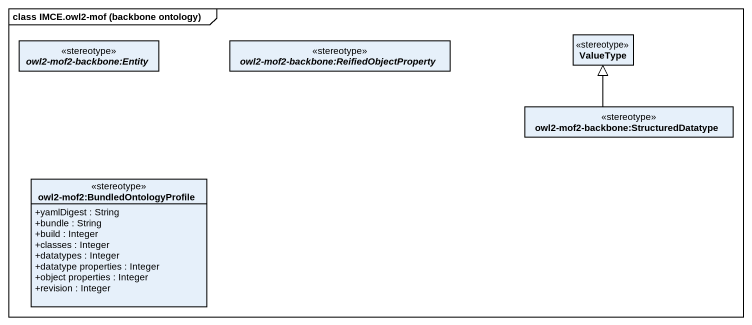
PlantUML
@startuml
mainframe class IMCE.owl2-mof (backbone ontology)
hide circle
hide empty members
skinparam classAttributeIconSize 0
class ValueType <<stereotype>>
abstract class "owl2-mof2-backbone:Entity" as owl2_mof2_backbone_Entity <<stereotype>>
abstract class "owl2-mof2-backbone:ReifiedObjectProperty" as owl2_mof2_backbone <<stereotype>>
class "owl2-mof2-backbone:StructuredDatatype" as owl2_mof2_backbone_2 <<stereotype>>
class "owl2-mof2:BundledOntologyProfile" as owl2_mof2 <<stereotype>> {
  +yamlDigest : String
  +bundle : String
  +build : Integer
  +classes : Integer
  +datatypes : Integer
  +datatype properties : Integer
  +object properties : Integer
  +revision : Integer
}
owl2_mof2_backbone_2 -up-|> ValueType
@enduml
